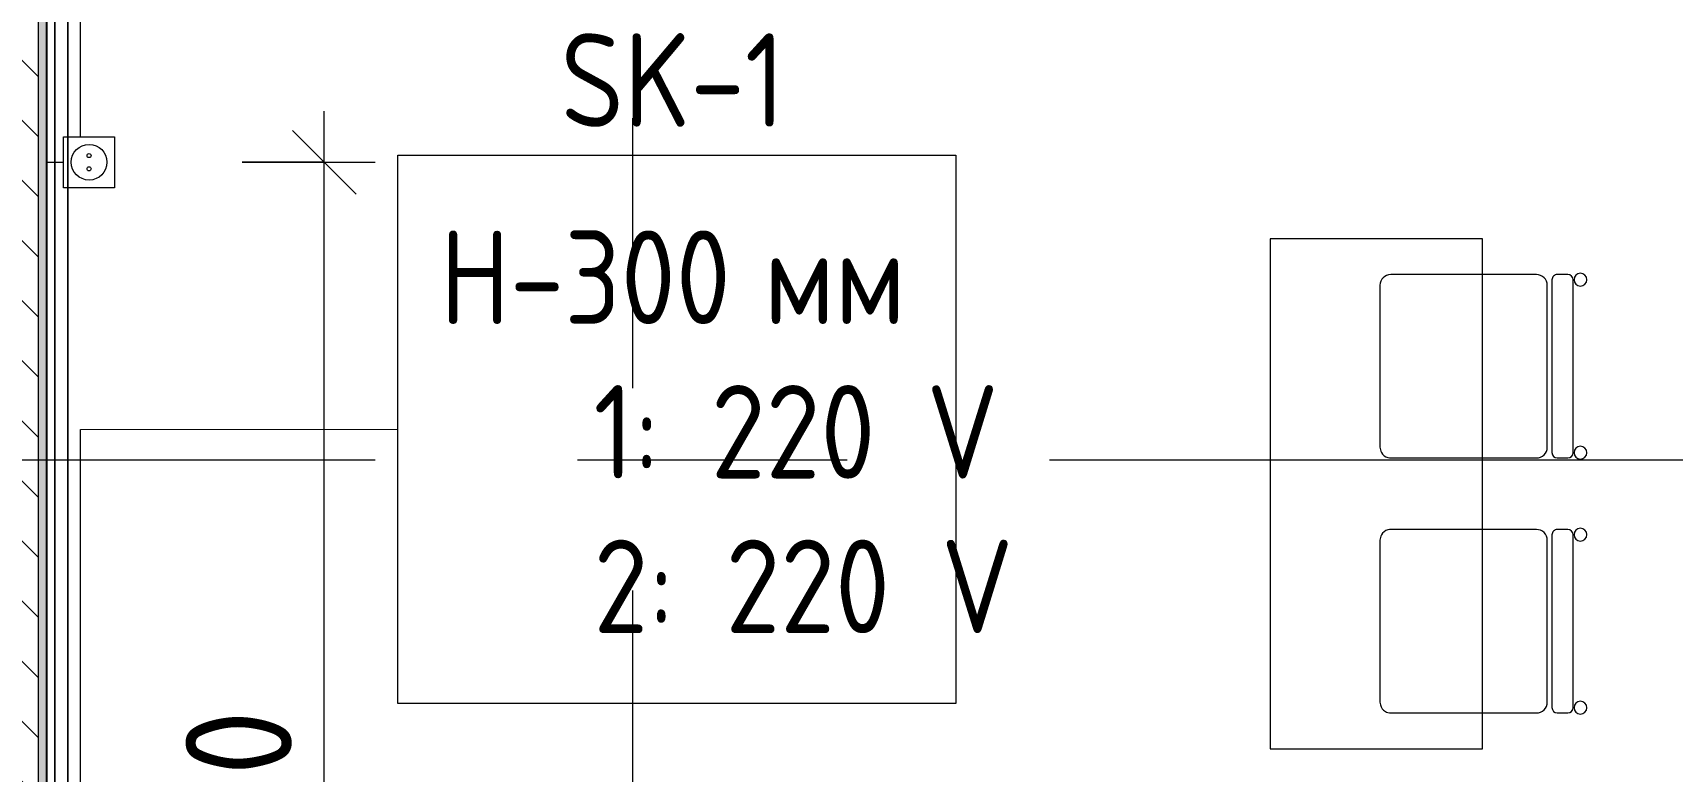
# Model space of a CAD drawing. Header units: millimetres. Extents: x -5714 to 188114, y -8553 to 29000.
# Drawn here: x 12597 to 16457, y 2867 to 4605 of the extents above; entities that cross this region are included whole.
import ezdxf

# ---------------------------------------------------------------- set-up
doc = ezdxf.new("R2010")
doc.units = ezdxf.units.MM
doc.linetypes.add('Осевая', pattern=[3175, 635, -476.25, 1587.5, -476.25])
for name, color, linetype, lineweight in [('A-ANNO-DIMS', 7, 'Continuous', 9), ('A-ANNO-DIMS-100', 7, 'Continuous', 9), ('A-DETL-GENF', 7, 'Continuous', 9), ('A-WALL', 7, 'Continuous', 9), ('E-ELEC-FIXT-IDEN', 7, 'Continuous', 9), ('I-FURN', 7, 'Continuous', 9), ('I-WALL', 7, 'Continuous', 9), ('Оси-2', 7, 'Осевая', 9), ('Электрические приборы', 7, 'Continuous', 9)]:
    doc.layers.add(name, color=color, linetype=linetype, lineweight=lineweight)
for name, color, linetype, lineweight, true_color in [('A-WALL-FNSH-1', 7, 'Continuous', 9, 0x3c3c3c), ('I-FURN-1', 7, 'Continuous', 9, 0xf0f0f0), ('Оси розеток', 7, 'Continuous', 9, 0xff1e23)]:
    doc.layers.add(name, color=color, linetype=linetype, lineweight=lineweight, true_color=true_color)
doc.styles.add('GOST Common_1', font='GOST_Common.ttf', dxfattribs={"width": 0.9, "height": 220})
doc.styles.add('ISOCPEUR', font='isocpeur.ttf', dxfattribs={"width": 0.9, "height": 250})
doc.dimstyles.new('ISO-2_5_0_9К_БОЛЬШОЙ_1', dxfattribs={"dimscale": 304.8, "dimtxt": 248.995294, "dimasz": 0.492126, "dimexe": 0.393701, "dimexo": 0.984252, "dimgap": 0, "dimtad": 1, "dimdec": 0, "dimrnd": 10, "dimzin": 0, "dimdsep": 46, "dimtxsty": 'ISOCPEUR', "dimblk1": 'OBLIQUE', "dimblk2": 'OBLIQUE', "dimsah": 1, "dimcen": 0.09, "dimdle": 0.393701, "dimazin": 0, "dimtfac": 1, "dimtdec": 4, "dimtix": 1, "dimtmove": 0, "dimatfit": 3, "dimfxl": 1, "dimtvp": 1, "dimtolj": 1, "dimtzin": 0, "dimarcsym": 2})

# ---------------------------------------------------------------- blocks, each defined once
blk = doc.blocks.new('Стул Breuer - 1_9а-V65-План размещения напольных электротехнических лючков и розеток 3 этажа в осях 1-12')
at = {"layer": 'I-FURN-1'}
for p, q in [((190.5, 241.3), (-190.5, 241.3)), ((-215.9, 215.9), (-215.9, 0)), ((215.9, 0), (215.9, 215.9)), ((-215.9, 0), (-215.9, -127)), ((215.9, -127), (215.9, 0)), ((-190.5, -152.4), (190.5, -152.4)), ((-215.9, -176.2), (-215.9, -200.8)), ((203.2, -163.5), (-203.2, -163.5)), ((215.9, -200.8), (215.9, -176.2)), ((-203.2, -213.5), (203.2, -213.5))]:
    blk.add_line(p, q, dxfattribs=at)
for centre, radius, start, end in [((-190.5, 215.9), 25.4, 120, 165), ((-190.5, 215.9), 25.4, 90, 120), ((190.5, 215.9), 25.4, 45, 90), ((190.5, 215.9), 25.4, 0, 45), ((-190.5, 215.9), 25.4, 165, 180), ((-190.5, -127), 25.4, 180, 270), ((190.5, -127), 25.4, 270, 360), ((-203.2, -176.2), 12.7, 90, 180), ((203.2, -176.2), 12.7, 360, 90), ((-203.5, -230.6), 15.1, 360, 180), ((-203.5, -230.6), 15.1, 180, 360), ((-203.2, -200.8), 12.7, 180, 270), ((203.7, -230.6), 15.1, 360, 180), ((203.7, -230.6), 15.1, 180, 360), ((203.2, -200.8), 12.7, 270, 360)]:
    blk.add_arc(centre, radius, start, end, dxfattribs=at)
blk = doc.blocks.new('Стул Breuer - 1_9а-V66-План размещения напольных электротехнических лючков и розеток 3 этажа в осях 1-12')
at = {"layer": 'I-FURN-1'}
for p, q in [((190.5, 241.3), (-190.5, 241.3)), ((-215.9, 215.9), (-215.9, 0)), ((215.9, 0), (215.9, 215.9)), ((-215.9, 0), (-215.9, -127)), ((215.9, -127), (215.9, 0)), ((-190.5, -152.4), (190.5, -152.4)), ((-215.9, -176.2), (-215.9, -200.8)), ((203.2, -163.5), (-203.2, -163.5)), ((215.9, -200.8), (215.9, -176.2)), ((-203.2, -213.5), (203.2, -213.5))]:
    blk.add_line(p, q, dxfattribs=at)
for centre, radius, start, end in [((-190.5, 215.9), 25.4, 105, 150), ((-190.5, 215.9), 25.4, 90, 105), ((190.5, 215.9), 25.4, 75, 90), ((190.5, 215.9), 25.4, 60, 75), ((190.5, 215.9), 25.4, 15, 60), ((-190.5, 215.9), 25.4, 150, 180), ((190.5, 215.9), 25.4, 0, 15), ((-190.5, -127), 25.4, 180, 270), ((190.5, -127), 25.4, 270, 360), ((-203.2, -176.2), 12.7, 90, 180), ((203.2, -176.2), 12.7, 360, 90), ((-203.5, -230.6), 15.1, 360, 180), ((-203.5, -230.6), 15.1, 180, 360), ((-203.2, -200.8), 12.7, 180, 270), ((203.7, -230.6), 15.1, 360, 180), ((203.7, -230.6), 15.1, 180, 360), ((203.2, -200.8), 12.7, 270, 360)]:
    blk.add_arc(centre, radius, start, end, dxfattribs=at)
blk = doc.blocks.new('Стол базовый прямоугольный - 1_6-26174022-План размещения напольных электротехнических лючков и розеток 3 этажа в осях 1-12')
at = {"layer": 'I-FURN-1'}
for p, q in [((600, 250), (-600, 250)), ((-600, 250), (-600, -250)), ((600, -250), (600, 250)), ((-600, -250), (600, -250))]:
    blk.add_line(p, q, dxfattribs=at)
blk = doc.blocks.new('Зеркало обычное - Доска-29329998-План размещения напольных электротехнических лючков и розеток 3 этажа в осях 1-12')
at = {"layer": 'I-FURN'}
h = blk.add_hatch(dxfattribs=at)
h.set_pattern_fill('FP_34', color=256, style=0, pattern_type=2)
h.set_pattern_definition([(45, (50, 50), (-199.9995, 0), [141.421, -141.421]), (45, (100, 50), (-199.9995, 0), [70.711, -212.132]), (45, (50, 100), (-199.9995, 0), [70.711, -212.132])])
h.paths.add_polyline_path([(-2005, 40), (2005, 40), (2005, 60), (-2005, 60)])
at = {"layer": 'I-FURN-1'}
for p, q in [((2025, 60), (-2025, 60)), ((-2025, 60), (-2025, 40)), ((-2025, 40), (-2025, 59.3)), ((-2025, 40), (2025, 40)), ((-2020, 40), (-2025, 40)), ((-2005, 40), (-2020, 40)), ((2005, 60), (-2005, 60)), ((-2005, 60), (-2005, 40)), ((2005, 60), (-2005, 60)), ((-2005, 40), (-2005, 60)), ((-2005, 40), (-2005, 59.3)), ((-2005, 40), (-2005, 59.3)), ((-2005, 40), (2005, 40)), ((2005, 40), (-2005, 40)), ((2005, 40), (-2005, 40)), ((-2005, 40), (2005, 40)), ((2005, 40), (-2005, 40)), ((2005, 40), (2005, 60)), ((2005, 60), (2005, 40)), ((2005, 59.3), (2005, 40)), ((2005, 40), (2005, 59.3)), ((2025, 40), (2005, 40)), ((2025, 40), (2025, 60)), ((2025, 59.3), (2025, 40))]:
    blk.add_line(p, q, dxfattribs=at)
blk = doc.blocks.new('Блок Розеток и Выключателей - Блок Розеток и Выключателей_SK1-27362739-План размещения напольных электротехнических лючков и розеток 3 этажа в осях 1-12')
at = {"layer": 'A-DETL-GENF'}
for p, q in [((-60, -40), (60, -40)), ((-60, -160), (-60, -40)), ((60, -40), (60, -160)), ((60, -160), (-60, -160))]:
    blk.add_line(p, q, dxfattribs=at)
for centre, radius in [((0, -100), 42), ((-15.6, -100), 4.8), ((15.6, -100), 4.8)]:
    blk.add_circle(centre, radius, dxfattribs=at)
at = {"layer": 'Оси розеток'}
blk.add_line((0, 0), (0, -40), dxfattribs=at)
blk = doc.blocks.new('DIMBLOCK6-План размещения напольных электротехнических лючков и розеток 3 этажа в осях 1-12')
at = {"layer": 'A-ANNO-DIMS-100'}
for p, q in [((13283.7, 1120.2), (13283.7, 4420.3)), ((13090, 4300.3), (13403.7, 4300.3)), ((13283.7, 4300.3), (13090, 4300.3)), ((13090, 1120.2), (13403.7, 1120.2)), ((13283.7, 1120.2), (13090, 1120.2))]:
    blk.add_line(p, q, dxfattribs=at)
at = {"layer": 'A-ANNO-DIMS-100', "lineweight": 20}
for p, q in [((13283.7, 4300.3), (13208.7, 4375.3)), ((13283.7, 4300.3), (13358.7, 4225.3)), ((13283.7, 1120.2), (13208.7, 1195.2)), ((13283.7, 1120.2), (13358.7, 1045.2))]:
    blk.add_line(p, q, dxfattribs=at)
at = {"layer": 'A-ANNO-DIMS-100', "color": 0, "insert": (12957.1, 2415.7), "char_height": 250, "width": 706.764, "attachment_point": 1, "rotation": 90, "line_spacing_factor": 1.149209, "style": 'ISOCPEUR'}
blk.add_mtext('3180', dxfattribs=at)
blk = doc.blocks.new('_Oblique')
at = {"color": 0, "linetype": 'ByBlock', "lineweight": -2}
blk.add_line((-0.5, -0.5), (0.5, 0.5), dxfattribs=at)

msp = doc.modelspace()

# ---------------------------------------------------------------- hatches: boundary and pattern name
at = {"layer": 'I-WALL'}
h = msp.add_hatch(dxfattribs=at)
h.set_pattern_fill('FP_8', color=256, style=0, pattern_type=2)
h.set_pattern_definition([(135, (0, 0), (-70.7107, -70.7107), [])])
h.paths.add_polyline_path([(12509.7, 500), (12610, 500), (12610, 7300), (12410, 7300), (12410, 500)])
h = msp.add_hatch(dxfattribs=at)
h.set_pattern_fill('FP_35', color=256, style=0, pattern_type=2)
h.set_pattern_definition([(0, (0, 0), (121.92, 30.48), [10.058, -81.382, 10.058, -81.382, -487.68]), (0, (0, 0), (121.92, 30.48), [-182.88, 10.058, -172.822, 10.058, -81.382, -213.36]), (0, (0, 0), (121.92, 30.48), [-457.2, 10.058, -50.902, 10.058, -142.342]), (120, (45.72, 15.24), (-87.356454, 90.34582), [10.058, -81.382, 10.058, -81.382, -487.68]), (120, (45.72, 15.24), (-87.356454, 90.34582), [-182.88, 10.058, -172.822, 10.058, -81.382, -213.36]), (120, (45.72, 15.24), (-87.356454, 90.34582), [-457.2, 10.058, -50.902, 10.058, -142.342]), (240, (60.96, 76.2), (-34.563546, -120.82582), [10.058, -81.382, 10.058, -81.382, -487.68]), (240, (60.96, 76.2), (-34.563546, -120.82582), [-182.88, 10.058, -172.822, 10.058, -81.382, -213.36]), (240, (60.96, 76.2), (-34.563546, -120.82582), [-457.2, 10.058, -50.902, 10.058, -142.342])])
h.paths.add_polyline_path([(12630, 500), (12630, 7280), (12610, 7280), (12610, 500)])

# ---------------------------------------------------------------- linework, layer by layer
at = {"layer": 'A-WALL'}
for p, q in [((12610, 7300), (12610, 500)), ((12630, 7280), (12630, 520))]:
    msp.add_line(p, q, dxfattribs=at)
at = {"layer": 'A-WALL-FNSH-1'}
msp.add_line((12631, 521), (12631, 7279), dxfattribs=at)
at = {"layer": 'E-ELEC-FIXT-IDEN'}
for p, q in [((12710, 4360.3), (12710, 5337.8)), ((12710, 3671.2), (13456.8, 3671.7)), ((12710, 1479.9), (12710, 3671.2))]:
    msp.add_line(p, q, dxfattribs=at)
at = {"layer": 'E-ELEC-FIXT-IDEN', "flags": 128}
msp.add_lwpolyline([(13456.8, 4317.2), (14770.1, 4317.2), (14770.1, 3026.2), (13456.8, 3026.2)], close=True, dxfattribs=at)
at = {"layer": 'I-FURN-1'}
for p, q in [((12680, 1470), (12680, 5509)), ((12680, 5509), (12680, 1470))]:
    msp.add_line(p, q, dxfattribs=at)
at = {"layer": 'Оси-2'}
for p, q in [((14010, 593.7), (14010, 24898.1)), ((-1995.5, 3600), (36260, 3600))]:
    msp.add_line(p, q, dxfattribs=at)

# ---------------------------------------------------------------- block references
at = {"layer": 'I-FURN-1'}
for name, p, rotation in [('Зеркало обычное - Доска-29329998-План размещения напольных электротехнических лючков и розеток 3 этажа в осях 1-12', (12689.3, 3490), 90.00000000000017), ('Стол базовый прямоугольный - 1_6-26174022-План размещения напольных электротехнических лючков и розеток 3 этажа в осях 1-12', (15760, 3520.1), 269.9999999999999), ('Стул Breuer - 1_9а-V65-План размещения напольных электротехнических лючков и розеток 3 этажа в осях 1-12', (16010, 3820.1), 89.99999999999959), ('Стул Breuer - 1_9а-V66-План размещения напольных электротехнических лючков и розеток 3 этажа в осях 1-12', (16010, 3220.1), 89.99999999999959)]:
    msp.add_blockref(name, p, dxfattribs=dict(at, rotation=rotation))
at = {"layer": 'Электрические приборы', "rotation": 89.9999999999999}
msp.add_blockref('Блок Розеток и Выключателей - Блок Розеток и Выключателей_SK1-27362739-План размещения напольных электротехнических лючков и розеток 3 этажа в осях 1-12', (12630, 4300.3), dxfattribs=at)

# ---------------------------------------------------------------- texts
at = {"layer": 'E-ELEC-FIXT-IDEN', "char_height": 220, "attachment_point": 1, "style": 'GOST Common_1'}
for s, insert, width in [('SK-1', (13839.9, 4603.6), 656.582), ('H-300 ', (13556.8, 4139.6), 923.544), ('мм', (14318.8, 4139.6), 375.19), ('   1: 220 V', (13556.8, 3775.8), 1291.519), ('   2: 220 V', (13556.8, 3412), 1342.025)]:
    msp.add_mtext(s, dxfattribs=dict(at, insert=insert, width=width))

# ---------------------------------------------------------------- dimensions: what is measured, and where the dimension line sits
at = {"layer": 'A-ANNO-DIMS'}
dim = msp.add_linear_dim(base=(13283.7, 4300.3), p1=(12790, 1120.2), p2=(12790, 4300.3), angle=90, dimstyle='ISO-2_5_0_9К_БОЛЬШОЙ_1', override={"dimpost": '<>', "dimfxl": 3180.149454}, dxfattribs=at)
dim.commit()
dim.dimension.update_dxf_attribs({"geometry": 'DIMBLOCK6-План размещения напольных электротехнических лючков и розеток 3 этажа в осях 1-12', "text_midpoint": (13158.7, 2710.2)})

doc.saveas('drawing.dxf')
